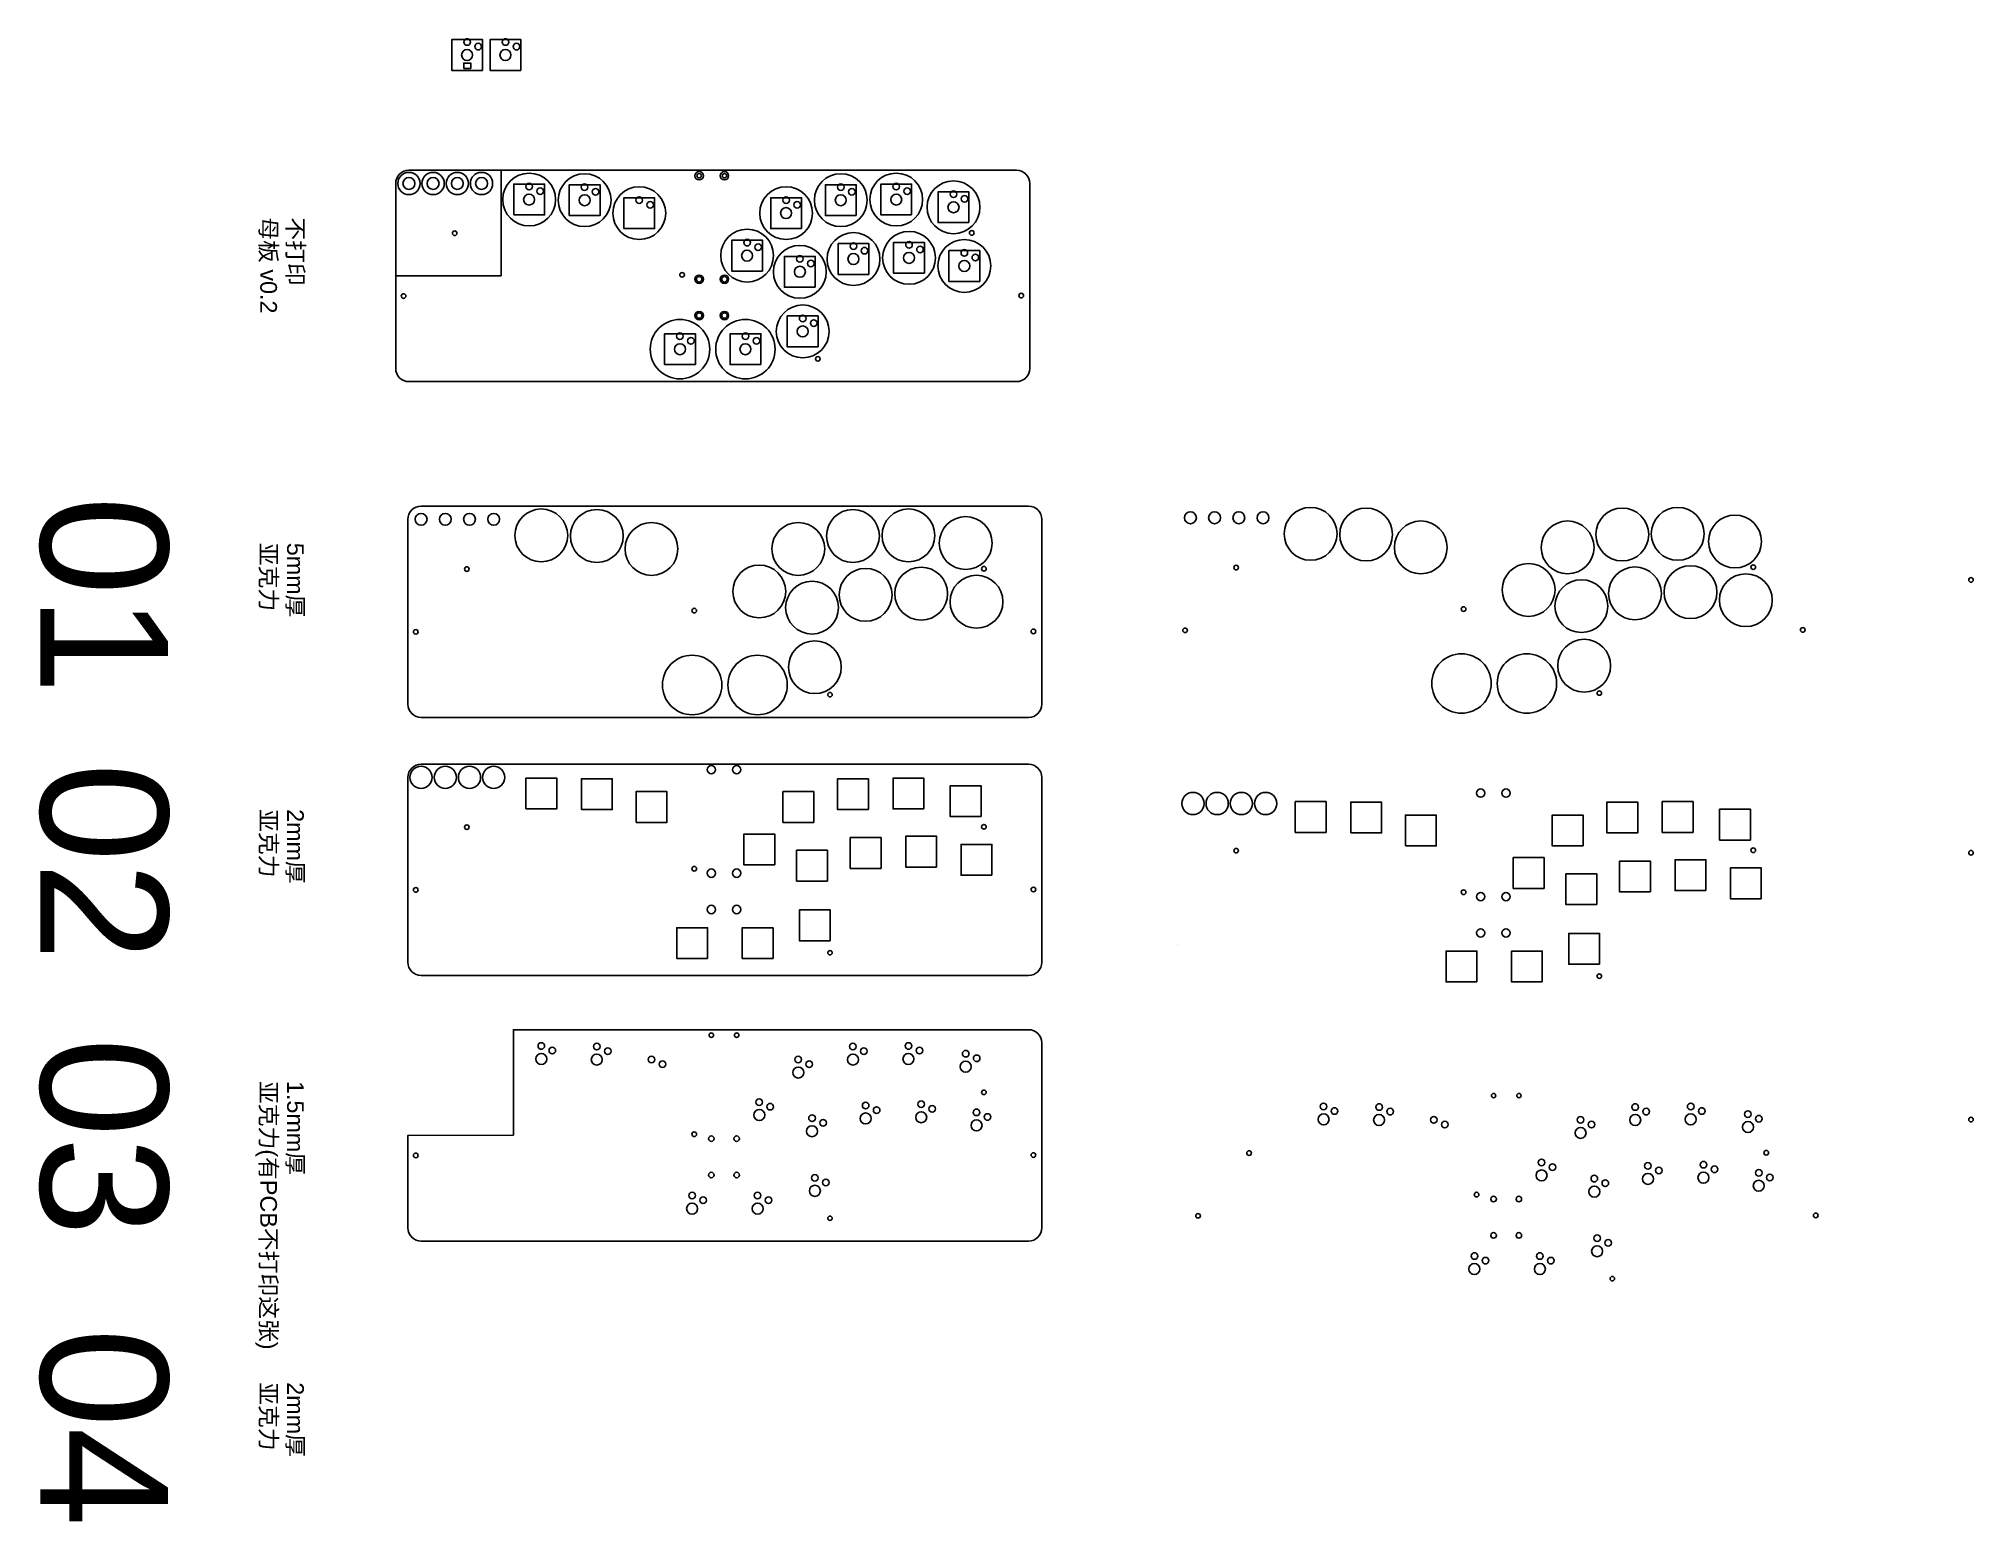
# Model space of a CAD drawing. Header units: millimetres. Extents: x 1891 to 5350, y 1390 to 3746.
# Drawn here: x 1891 to 2770, y 1390 to 2064 of the extents above.
import ezdxf

# ---------------------------------------------------------------- set-up
doc = ezdxf.new("R2010")
doc.units = ezdxf.units.MM
doc.layers.add('01 外壳', color=7, linetype='Continuous')
doc.styles.get("Standard").update_dxf_attribs({"font": 'Arial.ttf'})

msp = doc.modelspace()

# ---------------------------------------------------------------- linework, layer by layer
at = {"transparency": 33554687}
for centre in [(2245.04, 1918.26), (2245.04, 1918.26), (2245.04, 1918.26), (2250.57, 1765.74), (2600.04, 1766.43), (2250.57, 1648.52), (2600.04, 1637.86), (2250.57, 1527.93), (2605.93, 1500.5)]:
    msp.add_circle(centre, 1, dxfattribs=at)
at = {"layer": '01 外壳', "transparency": 33554687}
msp.add_line((2408.24, 1652.48), (2408.27, 1652.48), dxfattribs=at)
for points in [[(2092.71, 2049.25), (2092.71, 2063.25), (2078.71, 2063.25), (2078.71, 2049.25)], [(2110.14, 2049.25), (2110.14, 2063.25), (2096.14, 2063.25), (2096.14, 2049.25)], [(2084.16, 2050.16), (2084.16, 2052.6), (2087.37, 2052.6), (2087.37, 2050.16)], [(2106.89, 1983.59), (2106.89, 1997.59), (2120.89, 1997.59), (2120.89, 1983.59)], [(2132.09, 1983.31), (2132.09, 1997.31), (2146.09, 1997.31), (2146.09, 1983.31)], [(2262.45, 1983.31), (2262.45, 1997.31), (2248.45, 1997.31), (2248.45, 1983.31)], [(2287.65, 1983.59), (2287.65, 1997.59), (2273.65, 1997.59), (2273.65, 1983.59)], [(2156.91, 1977.44), (2156.91, 1991.44), (2170.91, 1991.44), (2170.91, 1977.44)], [(2237.62, 1977.44), (2237.62, 1991.44), (2223.62, 1991.44), (2223.62, 1977.44)], [(2313.66, 1980.1), (2313.66, 1994.1), (2299.66, 1994.1), (2299.66, 1980.1)], [(2219.9, 1958.13), (2219.9, 1972.13), (2205.9, 1972.13), (2205.9, 1958.13)], [(2268.22, 1956.57), (2268.22, 1970.57), (2254.22, 1970.57), (2254.22, 1956.57)], [(2293.45, 1957.12), (2293.45, 1971.12), (2279.45, 1971.12), (2279.45, 1957.12)], [(2243.87, 1950.78), (2243.87, 1964.78), (2229.87, 1964.78), (2229.87, 1950.78)], [(2318.58, 1953.45), (2318.58, 1967.45), (2304.58, 1967.45), (2304.58, 1953.45)], [(2245.16, 1923.71), (2245.16, 1937.71), (2231.16, 1937.71), (2231.16, 1923.71)], [(2189.4, 1915.64), (2189.4, 1929.64), (2175.4, 1929.64), (2175.4, 1915.64)], [(2219.14, 1915.64), (2219.14, 1929.64), (2205.14, 1929.64), (2205.14, 1915.64)], [(2112.42, 1713.85), (2112.42, 1727.85), (2126.42, 1727.85), (2126.42, 1713.85)], [(2137.62, 1713.57), (2137.62, 1727.57), (2151.62, 1727.57), (2151.62, 1713.57)], [(2267.98, 1713.57), (2267.98, 1727.57), (2253.98, 1727.57), (2253.98, 1713.57)], [(2293.18, 1713.85), (2293.18, 1727.85), (2279.18, 1727.85), (2279.18, 1713.85)], [(2319.19, 1710.36), (2319.19, 1724.36), (2305.19, 1724.36), (2305.19, 1710.36)], [(2162.45, 1707.7), (2162.45, 1721.7), (2176.45, 1721.7), (2176.45, 1707.7)], [(2243.15, 1707.7), (2243.15, 1721.7), (2229.15, 1721.7), (2229.15, 1707.7)], [(2461.89, 1703.19), (2461.89, 1717.19), (2475.89, 1717.19), (2475.89, 1703.19)], [(2487.09, 1702.92), (2487.09, 1716.92), (2501.09, 1716.92), (2501.09, 1702.92)], [(2617.45, 1702.92), (2617.45, 1716.92), (2603.45, 1716.92), (2603.45, 1702.92)], [(2642.65, 1703.19), (2642.65, 1717.19), (2628.65, 1717.19), (2628.65, 1703.19)], [(2668.66, 1699.7), (2668.66, 1713.7), (2654.66, 1713.7), (2654.66, 1699.7)], [(2511.92, 1697.04), (2511.92, 1711.04), (2525.92, 1711.04), (2525.92, 1697.04)], [(2592.63, 1697.04), (2592.63, 1711.04), (2578.63, 1711.04), (2578.63, 1697.04)], [(2225.43, 1688.39), (2225.43, 1702.39), (2211.43, 1702.39), (2211.43, 1688.39)], [(2273.75, 1686.83), (2273.75, 1700.83), (2259.75, 1700.83), (2259.75, 1686.83)], [(2298.98, 1687.39), (2298.98, 1701.39), (2284.98, 1701.39), (2284.98, 1687.39)], [(2324.11, 1683.71), (2324.11, 1697.71), (2310.11, 1697.71), (2310.11, 1683.71)], [(2249.4, 1681.05), (2249.4, 1695.05), (2235.4, 1695.05), (2235.4, 1681.05)], [(2574.9, 1677.73), (2574.9, 1691.73), (2560.9, 1691.73), (2560.9, 1677.73)], [(2623.22, 1676.17), (2623.22, 1690.17), (2609.22, 1690.17), (2609.22, 1676.17)], [(2648.45, 1676.73), (2648.45, 1690.73), (2634.45, 1690.73), (2634.45, 1676.73)], [(2598.87, 1670.39), (2598.87, 1684.39), (2584.87, 1684.39), (2584.87, 1670.39)], [(2673.58, 1673.05), (2673.58, 1687.05), (2659.58, 1687.05), (2659.58, 1673.05)], [(2250.69, 1653.97), (2250.69, 1667.97), (2236.69, 1667.97), (2236.69, 1653.97)], [(2194.93, 1645.9), (2194.93, 1659.9), (2180.93, 1659.9), (2180.93, 1645.9)], [(2224.67, 1645.9), (2224.67, 1659.9), (2210.67, 1659.9), (2210.67, 1645.9)], [(2600.16, 1643.31), (2600.16, 1657.31), (2586.16, 1657.31), (2586.16, 1643.31)], [(2544.4, 1635.24), (2544.4, 1649.24), (2530.4, 1649.24), (2530.4, 1635.24)], [(2574.14, 1635.24), (2574.14, 1649.24), (2560.14, 1649.24), (2560.14, 1635.24)]]:
    msp.add_lwpolyline(points, close=True, dxfattribs=at)
for points in [[(2053.27, 1913.9, 0.414214), (2059.27, 1907.9), (2335.27, 1907.9, 0.414214), (2341.27, 1913.9), (2341.27, 1997.9, 0.414214), (2335.27, 2003.9), (2059.27, 2003.9, 0.414214), (2053.27, 1997.9)], [(2053.27, 1913.9, 0.414214), (2059.27, 1907.9), (2335.27, 1907.9, 0.414214), (2341.27, 1913.9), (2341.27, 1997.9, 0.414214), (2335.27, 2003.9), (2059.27, 2003.9, 0.414214), (2053.27, 1997.9)], [(2058.8, 1761.38, 0.414214), (2064.8, 1755.38), (2340.8, 1755.38, 0.414214), (2346.8, 1761.38), (2346.8, 1845.38, 0.414214), (2340.8, 1851.38), (2064.8, 1851.38, 0.414214), (2058.8, 1845.38)], [(2058.8, 1644.16, 0.414214), (2064.8, 1638.16), (2340.8, 1638.16, 0.414214), (2346.8, 1644.16), (2346.8, 1728.16, 0.414214), (2340.8, 1734.16), (2064.8, 1734.16, 0.414214), (2058.8, 1728.16)]]:
    msp.add_lwpolyline(points, format="xyb", close=True, dxfattribs=at)
for points in [[(2101.23, 1955.96), (2053.27, 1955.9), (2053.27, 1913.9, 0.414214), (2059.27, 1907.9), (2335.27, 1907.9, 0.414214), (2341.27, 1913.9), (2341.27, 1997.9, 0.414214), (2335.27, 2003.9), (2101.23, 2003.9), (2101.23, 1955.96)], [(2106.76, 1565.64), (2058.8, 1565.57), (2058.8, 1523.57, 0.414214), (2064.8, 1517.57), (2340.8, 1517.57, 0.414214), (2346.8, 1523.57), (2346.8, 1607.57, 0.414214), (2340.8, 1613.57), (2106.76, 1613.57), (2106.76, 1565.64)]]:
    msp.add_lwpolyline(points, format="xyb", dxfattribs=at)
for centre, radius in [((2085.71, 2056.25), 2.5), ((2085.71, 2062.15), 1.5), ((2090.71, 2060.05), 1.5), ((2103.14, 2056.25), 2.5), ((2103.14, 2062.15), 1.5), ((2108.14, 2060.05), 1.5), ((2059.27, 1997.9), 5.05), ((2059.27, 1997.9), 2.7), ((2070.27, 1997.9), 5.05), ((2070.27, 1997.9), 2.7), ((2081.27, 1997.9), 5.05), ((2081.27, 1997.9), 2.7), ((2092.27, 1997.9), 5.05), ((2092.27, 1997.9), 2.7), ((2113.89, 1990.59), 12), ((2113.89, 1996.49), 1.5), ((2118.89, 1994.39), 1.5), ((2139.09, 1990.31), 12), ((2139.09, 1996.21), 1.5), ((2144.09, 1994.11), 1.5), ((2163.91, 1984.44), 12), ((2191.12, 2001.4), 1.9), ((2191.12, 2001.4), 1), ((2202.62, 2001.4), 1.9), ((2202.62, 2001.4), 1), ((2230.62, 1984.44), 12), ((2255.45, 1990.31), 12), ((2255.45, 1996.21), 1.5), ((2260.45, 1994.11), 1.5), ((2280.65, 1990.59), 12), ((2280.65, 1996.49), 1.5), ((2285.65, 1994.39), 1.5), ((2306.66, 1987.1), 12), ((2113.89, 1990.59), 2.5), ((2139.09, 1990.31), 2.5), ((2163.91, 1990.34), 1.5), ((2168.91, 1988.24), 1.5), ((2230.62, 1984.44), 2.5), ((2230.62, 1990.34), 1.5), ((2235.62, 1988.24), 1.5), ((2255.45, 1990.31), 2.5), ((2280.65, 1990.59), 2.5), ((2306.66, 1987.1), 2.5), ((2306.66, 1993), 1.5), ((2311.66, 1990.9), 1.5), ((2080.07, 1975.28), 1.05), ((2080.07, 1975.28), 1.05), ((2212.9, 1965.13), 12), ((2212.9, 1971.03), 1.5), ((2217.9, 1968.93), 1.5), ((2236.87, 1957.78), 12), ((2261.22, 1963.57), 12), ((2261.22, 1969.47), 1.5), ((2266.22, 1967.37), 1.5), ((2286.45, 1964.12), 12), ((2286.45, 1970.02), 1.5), ((2291.45, 1967.92), 1.5), ((2311.58, 1960.45), 12), ((2314.96, 1975.45), 1.05), ((2314.96, 1975.45), 1.05), ((2314.96, 1975.45), 1.05), ((2212.9, 1965.13), 2.5), ((2236.87, 1957.78), 2.5), ((2236.87, 1963.68), 1.5), ((2241.87, 1961.58), 1.5), ((2261.22, 1963.57), 2.5), ((2286.45, 1964.12), 2.5), ((2311.58, 1960.45), 2.5), ((2311.58, 1966.35), 1.5), ((2316.58, 1964.25), 1.5), ((2183.37, 1956.41), 1.05), ((2183.37, 1956.41), 1.05), ((2183.37, 1956.41), 1.05), ((2191.12, 1954.4), 1.9), ((2191.12, 1954.4), 1.25), ((2202.62, 1954.4), 1.9), ((2202.62, 1954.4), 1.25), ((2056.87, 1946.78), 1.05), ((2056.87, 1946.78), 1.05), ((2056.87, 1946.78), 1.05), ((2238.16, 1930.71), 12), ((2337.45, 1946.97), 1.05), ((2337.45, 1946.97), 1.05), ((2337.45, 1946.97), 1.05), ((2182.4, 1922.64), 13.5), ((2191.12, 1937.9), 1.9), ((2191.12, 1937.9), 1.25), ((2212.14, 1922.64), 13.5), ((2202.62, 1937.9), 1.9), ((2202.62, 1937.9), 1.25), ((2238.16, 1936.61), 1.5), ((2243.16, 1934.51), 1.5), ((2182.4, 1922.64), 2.5), ((2182.4, 1928.54), 1.5), ((2187.4, 1926.44), 1.5), ((2212.14, 1922.64), 2.5), ((2212.14, 1928.54), 1.5), ((2217.14, 1926.44), 1.5), ((2238.16, 1930.71), 2.5), ((2064.8, 1845.38), 2.7), ((2075.8, 1845.38), 2.7), ((2086.8, 1845.38), 2.7), ((2097.8, 1845.38), 2.7), ((2119.42, 1838.07), 12), ((2144.62, 1837.79), 12), ((2260.98, 1837.79), 12), ((2286.18, 1838.07), 12), ((2312.19, 1834.58), 12), ((2414.27, 1846.07), 2.7), ((2425.27, 1846.07), 2.7), ((2436.27, 1846.07), 2.7), ((2447.27, 1846.07), 2.7), ((2468.89, 1838.76), 12), ((2494.09, 1838.48), 12), ((2610.45, 1838.48), 12), ((2635.65, 1838.76), 12), ((2661.66, 1835.27), 12), ((2169.45, 1831.92), 12), ((2236.15, 1831.92), 12), ((2518.92, 1832.61), 12), ((2585.63, 1832.61), 12), ((2085.6, 1822.76), 1.05), ((2218.43, 1812.61), 12), ((2266.75, 1811.05), 12), ((2291.98, 1811.6), 12), ((2317.11, 1807.93), 12), ((2320.49, 1822.93), 1.05), ((2435.07, 1823.45), 1.05), ((2567.9, 1813.3), 12), ((2616.22, 1811.74), 12), ((2641.45, 1812.3), 12), ((2666.58, 1808.62), 12), ((2669.96, 1823.62), 1.05), ((2242.4, 1805.26), 12), ((2591.87, 1805.95), 12), ((2768.86, 1817.85), 1.05), ((2188.9, 1803.89), 1.05), ((2538.38, 1804.58), 1.05), ((2062.4, 1794.26), 1.05), ((2342.98, 1794.45), 1.05), ((2411.87, 1794.95), 1.05), ((2411.87, 1794.95), 1.05), ((2692.45, 1795.14), 1.05), ((2692.45, 1795.14), 1.05), ((2243.69, 1778.19), 12), ((2537.4, 1770.81), 13.5), ((2567.14, 1770.81), 13.5), ((2593.16, 1778.88), 12), ((2187.93, 1770.12), 13.5), ((2217.67, 1770.12), 13.5), ((2064.8, 1728.16), 5.05), ((2075.8, 1728.16), 5.05), ((2086.8, 1728.16), 5.05), ((2097.8, 1728.16), 5.05), ((2196.65, 1731.67), 1.9), ((2208.15, 1731.67), 1.9), ((2546.12, 1721.01), 1.9), ((2557.62, 1721.01), 1.9), ((2415.45, 1716.3), 5.05), ((2426.45, 1716.3), 5.05), ((2437.45, 1716.3), 5.05), ((2448.45, 1716.3), 5.05), ((2085.6, 1705.54), 1.05), ((2320.49, 1705.71), 1.05), ((2188.9, 1686.67), 1.05), ((2435.07, 1694.88), 1.05), ((2435.07, 1694.88), 1.05), ((2669.96, 1695.05), 1.05), ((2768.86, 1693.93), 1.05), ((2196.65, 1684.66), 1.9), ((2208.15, 1684.66), 1.9), ((2062.4, 1677.04), 1.05), ((2196.65, 1668.16), 1.9), ((2208.15, 1668.16), 1.9), ((2342.98, 1677.23), 1.05), ((2538.38, 1676.01), 1.05), ((2546.12, 1674), 1.9), ((2557.62, 1674), 1.9), ((2546.12, 1657.5), 1.9), ((2557.62, 1657.5), 1.9), ((2196.65, 1611.08), 1), ((2208.15, 1611.08), 1), ((2119.42, 1600.27), 2.5), ((2119.42, 1606.17), 1.5), ((2124.42, 1604.07), 1.5), ((2144.62, 1599.99), 2.5), ((2144.62, 1605.89), 1.5), ((2149.62, 1603.79), 1.5), ((2169.45, 1600.02), 1.5), ((2236.15, 1600.02), 1.5), ((2260.98, 1599.99), 2.5), ((2260.98, 1605.89), 1.5), ((2265.98, 1603.79), 1.5), ((2286.18, 1600.27), 2.5), ((2286.18, 1606.17), 1.5), ((2291.18, 1604.07), 1.5), ((2312.19, 1602.67), 1.5), ((2317.19, 1600.57), 1.5), ((2174.45, 1597.92), 1.5), ((2236.15, 1594.12), 2.5), ((2241.15, 1597.92), 1.5), ((2312.19, 1596.77), 2.5), ((2218.43, 1580.7), 1.5), ((2320.49, 1585.12), 1.05), ((2552, 1583.64), 1), ((2563.5, 1583.64), 1), ((2218.43, 1574.8), 2.5), ((2223.43, 1578.6), 1.5), ((2242.4, 1573.36), 1.5), ((2266.75, 1573.24), 2.5), ((2266.75, 1579.14), 1.5), ((2271.75, 1577.04), 1.5), ((2291.98, 1573.8), 2.5), ((2291.98, 1579.7), 1.5), ((2296.98, 1577.6), 1.5), ((2317.11, 1576.02), 1.5), ((2322.11, 1573.92), 1.5), ((2474.77, 1572.83), 2.5), ((2474.77, 1578.73), 1.5), ((2479.77, 1576.63), 1.5), ((2499.98, 1572.55), 2.5), ((2499.98, 1578.45), 1.5), ((2504.98, 1576.35), 1.5), ((2524.8, 1572.58), 1.5), ((2591.51, 1572.58), 1.5), ((2616.33, 1572.55), 2.5), ((2616.33, 1578.45), 1.5), ((2621.33, 1576.35), 1.5), ((2641.54, 1572.83), 2.5), ((2641.54, 1578.73), 1.5), ((2646.54, 1576.63), 1.5), ((2667.54, 1575.24), 1.5), ((2672.54, 1573.14), 1.5), ((2768.86, 1572.76), 1.05), ((2188.9, 1566.09), 1.05), ((2196.65, 1564.07), 1.25), ((2208.15, 1564.07), 1.25), ((2242.4, 1567.46), 2.5), ((2247.4, 1571.26), 1.5), ((2317.11, 1570.12), 2.5), ((2529.8, 1570.48), 1.5), ((2591.51, 1566.68), 2.5), ((2596.51, 1570.48), 1.5), ((2667.54, 1569.34), 2.5), ((2062.4, 1556.45), 1.05), ((2342.98, 1556.64), 1.05), ((2440.95, 1557.52), 1.05), ((2675.84, 1557.69), 1.05), ((2196.65, 1547.57), 1.25), ((2208.15, 1547.57), 1.25), ((2243.69, 1546.28), 1.5), ((2573.78, 1547.37), 2.5), ((2573.78, 1553.27), 1.5), ((2578.78, 1551.17), 1.5), ((2597.75, 1545.92), 1.5), ((2622.11, 1545.81), 2.5), ((2622.11, 1551.71), 1.5), ((2627.11, 1549.61), 1.5), ((2647.33, 1546.36), 2.5), ((2647.33, 1552.26), 1.5), ((2652.33, 1550.16), 1.5), ((2672.46, 1548.58), 1.5), ((2677.46, 1546.48), 1.5), ((2187.93, 1538.21), 1.5), ((2217.67, 1538.21), 1.5), ((2243.69, 1540.38), 2.5), ((2248.69, 1544.18), 1.5), ((2544.26, 1538.65), 1.05), ((2597.75, 1540.02), 2.5), ((2602.75, 1543.82), 1.5), ((2672.46, 1542.68), 2.5), ((2187.93, 1532.31), 2.5), ((2192.93, 1536.11), 1.5), ((2217.67, 1532.31), 2.5), ((2222.67, 1536.11), 1.5), ((2417.75, 1529.02), 1.05), ((2552, 1536.64), 1.25), ((2563.5, 1536.64), 1.25), ((2698.33, 1529.2), 1.05), ((2552, 1520.14), 1.25), ((2563.5, 1520.14), 1.25), ((2543.28, 1510.77), 1.5), ((2573.03, 1510.77), 1.5), ((2599.04, 1512.95), 2.5), ((2599.04, 1518.85), 1.5), ((2604.04, 1516.75), 1.5), ((2543.28, 1504.87), 2.5), ((2548.28, 1508.67), 1.5), ((2573.03, 1504.87), 2.5), ((2578.03, 1508.67), 1.5)]:
    msp.add_circle(centre, radius, dxfattribs=at)

# ---------------------------------------------------------------- texts
for s, height, p in [('母板 v0.2', 7.587, (1991.75, 1982.53)), ('不打印', 7.587, (2003.94, 1982.53)), ('01', 57.987, (1891.92, 1855.88)), ('亚克力', 7.587, (1991.75, 1834.7)), ('5mm厚', 7.587, (2003.94, 1834.7)), ('02', 57.987, (1891.92, 1734.83)), ('亚克力', 7.587, (1991.75, 1713.74)), ('2mm厚', 7.587, (2003.94, 1713.74)), ('03', 57.987, (1891.92, 1609.94)), ('亚克力(有PCB不打印这张)', 7.5874, (1991.75, 1590.28)), ('1.5mm厚', 7.587, (2003.94, 1590.28)), ('04', 57.987, (1891.92, 1478.01)), ('亚克力', 7.587, (1991.75, 1453.45)), ('2mm厚', 7.587, (2003.94, 1453.45))]:
    msp.add_text(s, height=height, rotation=270, dxfattribs=at).set_placement(p)

doc.saveas('drawing.dxf')
